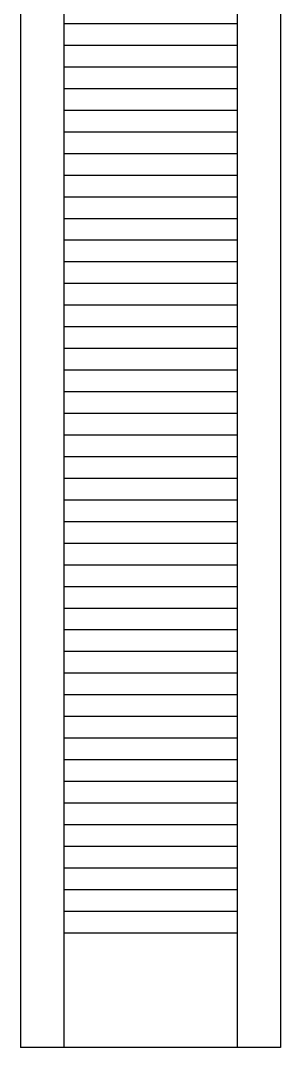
# Model space of a CAD drawing. Header units: millimetres. Extents: x 2686 to 2939, y 1294 to 1441.
# Drawn here: x 2833.596 to 2834.196, y 1320.975 to 1323.347 of the extents above; entities that cross this region are included whole.
import ezdxf

# ---------------------------------------------------------------- set-up
doc = ezdxf.new("R2010")
doc.units = ezdxf.units.MM
doc.layers.add('AR-PISO', color=1, linetype='Continuous')
doc.layers.add('insercao', color=4, linetype='Continuous')

# ---------------------------------------------------------------- blocks, each defined once
blk = doc.blocks.new('DET-GS-COBERTURA')
at = {"layer": 'AR-PISO', "linetype": 'Continuous'}
for p, q in [((204.8676, -520.5739), (204.8676, -523.9389)), ((204.9676, -520.5739), (204.9676, -523.9389)), ((205.3676, -520.5739), (205.3676, -523.9389)), ((205.4676, -520.5739), (205.4676, -523.9389)), ((204.9676, -521.5739), (205.3676, -521.5739)), ((204.9676, -521.6239), (205.3676, -521.6239)), ((204.9676, -521.6739), (205.3676, -521.6739)), ((204.9676, -521.7239), (205.3676, -521.7239)), ((204.9676, -521.7739), (205.3676, -521.7739)), ((204.9676, -521.8239), (205.3676, -521.8239)), ((204.9676, -521.8739), (205.3676, -521.8739)), ((204.9676, -521.9239), (205.3676, -521.9239)), ((204.9676, -521.9739), (205.3676, -521.9739)), ((204.9676, -522.0239), (205.3676, -522.0239)), ((204.9676, -522.0739), (205.3676, -522.0739)), ((204.9676, -522.1239), (205.3676, -522.1239)), ((204.9676, -522.1739), (205.3676, -522.1739)), ((204.9676, -522.2239), (205.3676, -522.2239)), ((204.9676, -522.2739), (205.3676, -522.2739)), ((204.9676, -522.3239), (205.3676, -522.3239)), ((204.9676, -522.3739), (205.3676, -522.3739)), ((204.9676, -522.4239), (205.3676, -522.4239)), ((204.9676, -522.4739), (205.3676, -522.4739)), ((204.9676, -522.5239), (205.3676, -522.5239)), ((204.9676, -522.5739), (205.3676, -522.5739)), ((204.9676, -522.6239), (205.3676, -522.6239)), ((204.9676, -522.6739), (205.3676, -522.6739)), ((204.9676, -522.7239), (205.3676, -522.7239)), ((204.9676, -522.7739), (205.3676, -522.7739)), ((204.9676, -522.8239), (205.3676, -522.8239)), ((204.9676, -522.8739), (205.3676, -522.8739)), ((204.9676, -522.9239), (205.3676, -522.9239)), ((204.9676, -522.9739), (205.3676, -522.9739)), ((204.9676, -523.0239), (205.3676, -523.0239)), ((204.9676, -523.0739), (205.3676, -523.0739)), ((204.9676, -523.1239), (205.3676, -523.1239)), ((204.9676, -523.1739), (205.3676, -523.1739)), ((204.9676, -523.2239), (205.3676, -523.2239)), ((204.9676, -523.2739), (205.3676, -523.2739)), ((204.9676, -523.3239), (205.3676, -523.3239)), ((204.9676, -523.3739), (205.3676, -523.3739)), ((204.9676, -523.4239), (205.3676, -523.4239)), ((204.9676, -523.4739), (205.3676, -523.4739)), ((204.9676, -523.5239), (205.3676, -523.5239)), ((204.9676, -523.5739), (205.3676, -523.5739)), ((204.9676, -523.6239), (205.3676, -523.6239)), ((204.9676, -523.6739), (205.3676, -523.6739)), ((205.4676, -523.9389), (204.8676, -523.9389))]:
    blk.add_line(p, q, dxfattribs=at)

msp = doc.modelspace()

# ---------------------------------------------------------------- block references
at = {"layer": 'insercao'}
msp.add_blockref('DET-GS-COBERTURA', (2628.7281, 1844.9138), dxfattribs=at)

doc.saveas('drawing.dxf')
